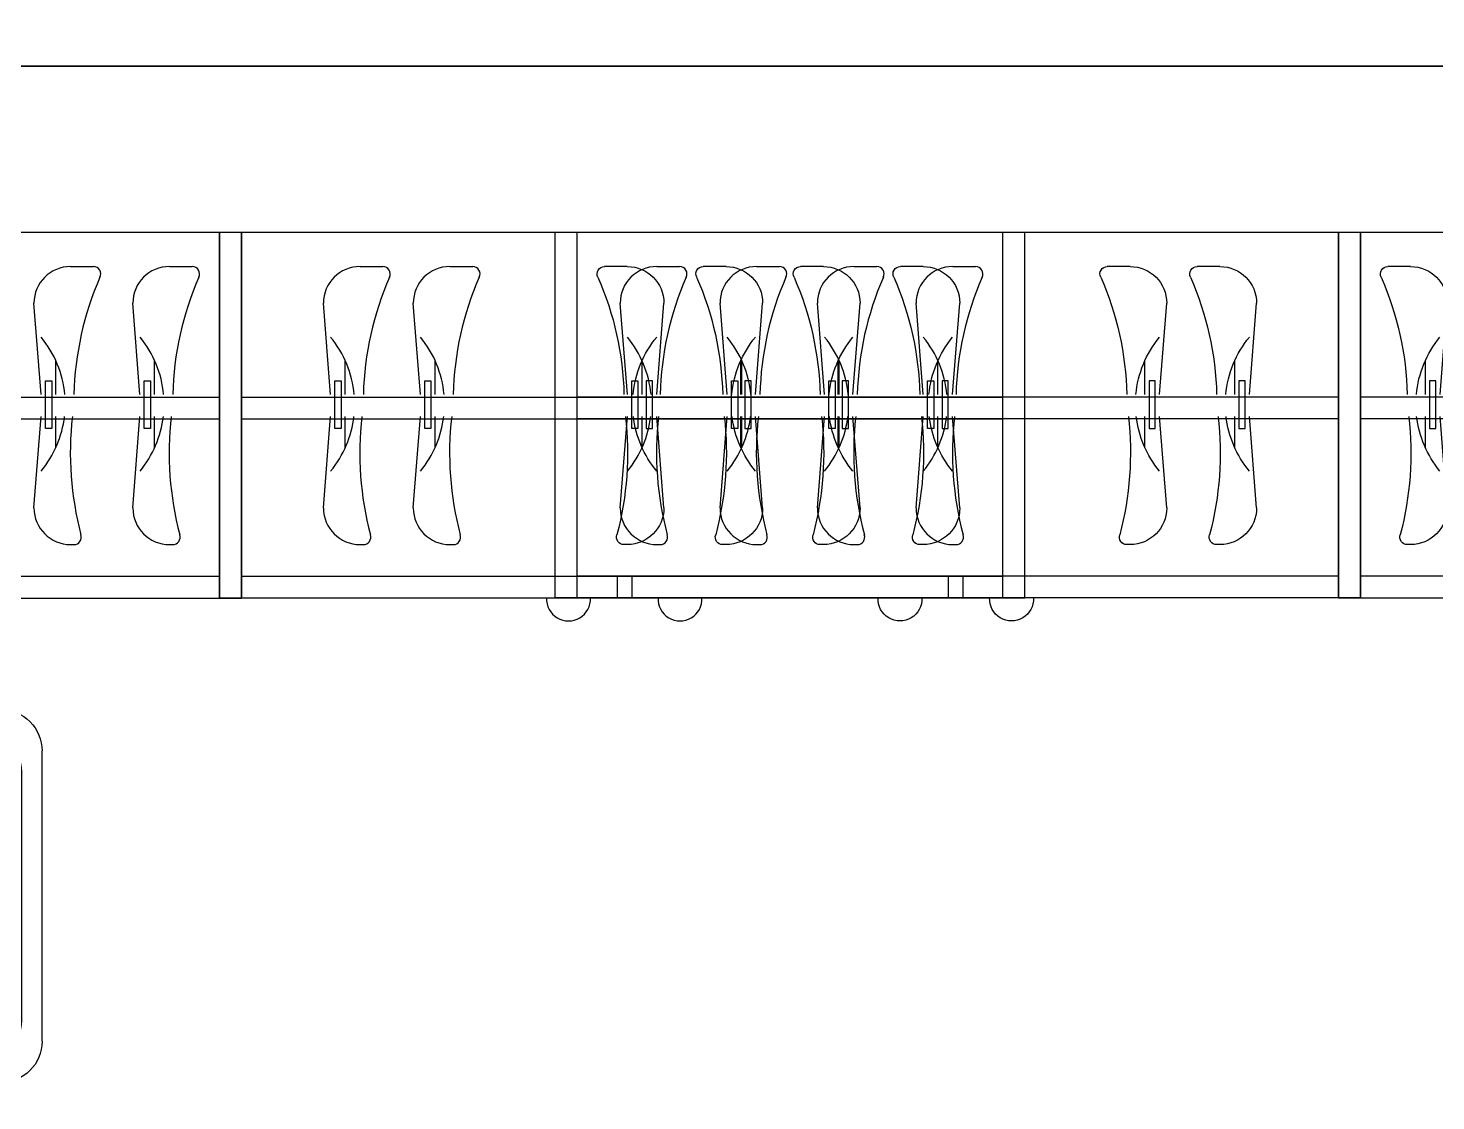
# Model space of a CAD drawing. Header units: millimetres. Extents: x 1143 to 39838, y 578 to 35727.
# Drawn here: x 6371 to 8067, y 14792 to 16085 of the extents above; entities that cross this region are included whole.
import ezdxf

# ---------------------------------------------------------------- set-up
doc = ezdxf.new("R2010")
doc.units = ezdxf.units.MM
for name, color, linetype in [('JJ', 8, 'Continuous'), ('PUB_WINDW', 7, 'Continuous'), ('WALL', 255, 'Continuous'), ('WINDOW', 2, 'Continuous')]:
    doc.layers.add(name, color=color, linetype=linetype)
doc.styles.add('DIM_FONT', font='SIMPLEX', dxfattribs={"width": 0.8})
doc.styles.get("Standard").update_dxf_attribs({"font": 'arial.ttf'})

# ---------------------------------------------------------------- blocks, each defined once
blk = doc.blocks.new('A$C578550E8')
at = {"layer": 'JJ'}
for p, q in [((399.8, 464.6, -1600), (49.9, 464.6, -1600)), ((374.8, 439.7, -1600), (74.8, 439.7, -1600)), ((0, 49.9, -1600), (0, 414.8, -1600)), ((226.5, 237.3, -1600), (226.5, 411.1, -1600)), ((449.6, 49.9, -1600), (449.6, 414.8, -1600)), ((24.9, 389.8, -1600), (24.9, 74.8, -1600)), ((424.7, 74.8, -1600), (424.7, 389.8, -1600)), ((226.5, 237.3, -1600), (52.7, 237.3, -1600)), ((226.5, 237.3, -1600), (226.5, 63.4, -1600)), ((226.5, 237.3, -1600), (400.3, 237.3, -1600)), ((74.8, 24.9, -1600), (374.8, 24.9, -1600)), ((399.8, 0, -1600), (49.9, 0, -1600))]:
    blk.add_line(p, q, dxfattribs=at)
for radius in [149.6, 82.4, 52.4]:
    blk.add_circle((226.5, 237.3, -1600), radius, dxfattribs=at)
for centre, start, end in [((49.9, 414.8, -1600), 90, 180), ((399.8, 414.8, -1600), 360, 90), ((74.8, 389.8, -1600), 90, 180), ((374.8, 389.8, -1600), 360, 90), ((74.8, 74.8, -1600), 180, 270), ((374.8, 74.8, -1600), 270, 360), ((49.9, 49.9, -1600), 180, 270), ((399.8, 49.9, -1600), 270, 360)]:
    blk.add_arc(centre, 49.9, start, end, dxfattribs=at)
blk = doc.blocks.new('YI')
for p, q in [((112.6, 178.4), (143.8, 178.4)), ((72.4, 3.4), (62.6, 128.4)), ((92.4, 3.4), (92.4, 49.7)), ((62.6, -151.6), (72.4, -26.6)), ((92.4, -69.2), (92.4, -26.6)), ((112.6, -201.6), (117.3, -201.6))]:
    blk.add_line(p, q)
blk.add_lwpolyline([(78.3, -43.2), (78.3, 22.3), (86.8, 22.3), (86.8, -43.2)], close=True)
for centre, radius, start, end in [((112.6, 128.4), 50, 90, 180), ((143.8, 168.4), 10, 332.3808, 90), ((544.7, -7.4), 427.7, 156.4083, 178.5504), ((-38.5, -9.7), 143.8, 5.2399, 39.5163), ((-38.5, -9.7), 143.8, 320.4837, 353.2645), ((549.1, -76.4), 436.9, 173.453, 194.8406), ((112.6, -151.6), 50, 180, 270), ((117.3, -191.6), 10, 270, 19.1838)]:
    blk.add_arc(centre, radius, start, end)
blk = doc.blocks.new('YIG')
for p, q in [((500, 1100), (0, 1100)), ((500, 0), (500, 1100)), ((500, 1070), (0, 1070)), ((225.4, 30), (225.4, 1070)), ((225.4, 30), (225.4, 1070)), ((255.4, 30), (255.4, 1070)), ((470, 30), (470, 1070)), ((470, 562.9), (500, 562.9)), ((470, 542.9), (500, 542.9)), ((0, 30), (500, 30)), ((500, 0), (0, 0)), ((0, 0), (500, 0))]:
    blk.add_line(p, q)
for centre in [(501.3, 628.9), (501.3, 476.5)]:
    blk.add_arc(centre, 30, 267.5434, 92.4566)
at = {"rotation": 90}
for p in [(225.4, 888.8), (225.4, 753.9), (225.4, 620.9), (225.4, 484.6), (225.4, 201.9), (225.4, 79.2)]:
    blk.add_blockref('YI', p, dxfattribs=at)
blk = doc.blocks.new('_L15QIU')
blk.add_blockref('YIG', (-255.4, -550))
at = {"style": 'DIM_FONT', "width": 0.8, "flags": 9}
for tag in ['YSIZE', 'XSIZE']:
    blk.add_attdef(tag, (0, 0), '', height=0.5, dxfattribs=at)
blk = doc.blocks.new('_C30KGW')
blk.add_blockref('_L15QIU', (-241.8, 535.6))
at = {"width": 0.8, "flags": 9}
blk.add_attdef('XSIZE', (0, 0), '', height=0.5, dxfattribs=at)
blk = doc.blocks.new('U_B11DGA')
at = {"layer": 'JJ', "linetype": 'Continuous'}
for p, q in [((878.2, 1501.9), (355.5, 979.2)), ((896.9, 1483.2), (393, 979.2)), ((1030.8, 1349.3), (526.8, 845.3)), ((1049.5, 1330.6), (545.5, 826.6)), ((1049.5, 1330.6), (545.5, 826.6)), ((374.2, 997.9), (686.1, 686.1)), ((355.5, 979.2), (667.4, 667.4))]:
    blk.add_line(p, q, dxfattribs=at)
at = {"layer": 'JJ', "linetype": 'Continuous', "xscale": 0.882, "yscale": 0.882, "zscale": 0.882}
for name, p, rotation in [('YI', (742.7, 1023.8), 225), ('YI', (658.5, 939.6), 225), ('_C30KGW', (367, 987.1), 135)]:
    blk.add_blockref(name, p, dxfattribs=dict(at, rotation=rotation))
at = {"style": 'DIM_FONT', "width": 0.8, "flags": 9}
for tag in ['YSIZE', 'XSIZE']:
    blk.add_attdef(tag, (0, 0), '', height=0.5, dxfattribs=at)
blk = doc.blocks.new('1T4F81聚福元')
at = {"layer": 'WALL'}
for p, q in [((-19500, -13400), (-16400, -13400)), ((-19300, -13600), (-16500, -13600))]:
    blk.add_line(p, q, dxfattribs=at)
at = {"layer": 'WINDOW'}
blk.add_lwpolyline([(-13258, -10000), (-13258, -13400), (-14400, -13400), (-14400, -13000), (-16400, -13000), (-16400, -13400), (-19500, -13400), (-19500, -17100), (-19900, -17100), (-19900, -18500), (-17100, -18500), (-17100, -22100), (-15316, -22100), (-15316, -22500), (-12100, -22500), (-11400, -22500), (-11400, -23200), (-6516, -23200)], dxfattribs=at)
blk.add_lwpolyline([(-13258, -11600), (-13258, -11700), (-11442, -11700), (-11416, -13400), (-19500, -13400), (-19500, -18000), (-19500, -18100), (-17100, -18100), (-17100, -22100), (-11400, -22100), (-11400, -23200), (-6516, -23200), (-6516, -25000), (-6316, -25000), (-6316, -18500), (-6400, -18500), (-6400, -11600)], close=True, dxfattribs=at)
at = {"layer": 'JJ', "rotation": 135.0000000003421}
blk.add_blockref('U_B11DGA', (-17617, -13600), dxfattribs=at)
at = {"layer": 'JJ', "xscale": -1}
for name, p, rotation in [('U_B11DGA', (-18183, -13600), 224.9999999996578), ('A$C578550E8', (-18801.1, -14175.4, 1600), 90.00000000023236)]:
    blk.add_blockref(name, p, dxfattribs=dict(at, rotation=rotation))
at = {"style": 'DIM_FONT', "oblique": -180, "text_generation_flag": 4, "width": 0.8, "flags": 9}
for tag, p, rotation in [('XSIZE', (1326.3, -15051.1), 135), ('YSIZE', (1326.3, -15051.1), 135), ('XSIZE', (3900.1, -18100), 45), ('YSIZE', (3900.1, -18100), 45)]:
    blk.add_attdef(tag, p, '', height=0.5, rotation=rotation, dxfattribs=at)
at = {"layer": 'JJ', "oblique": -180, "text_generation_flag": 4, "width": 0.8, "flags": 9}
for p in [(1764.7, -14093.6), (2339, -19893.8)]:
    blk.add_attdef('XSIZE', p, '', height=0.441, dxfattribs=at)
blk.add_attdef('XSIZE', (-13521.8, -18540), '', height=0.441, rotation=90, dxfattribs=at)

msp = doc.modelspace()

# ---------------------------------------------------------------- block references
at = {"layer": 'PUB_WINDW'}
msp.add_blockref('1T4F81聚福元', (25189.3, 29439.1), dxfattribs=at)

doc.saveas('drawing.dxf')
